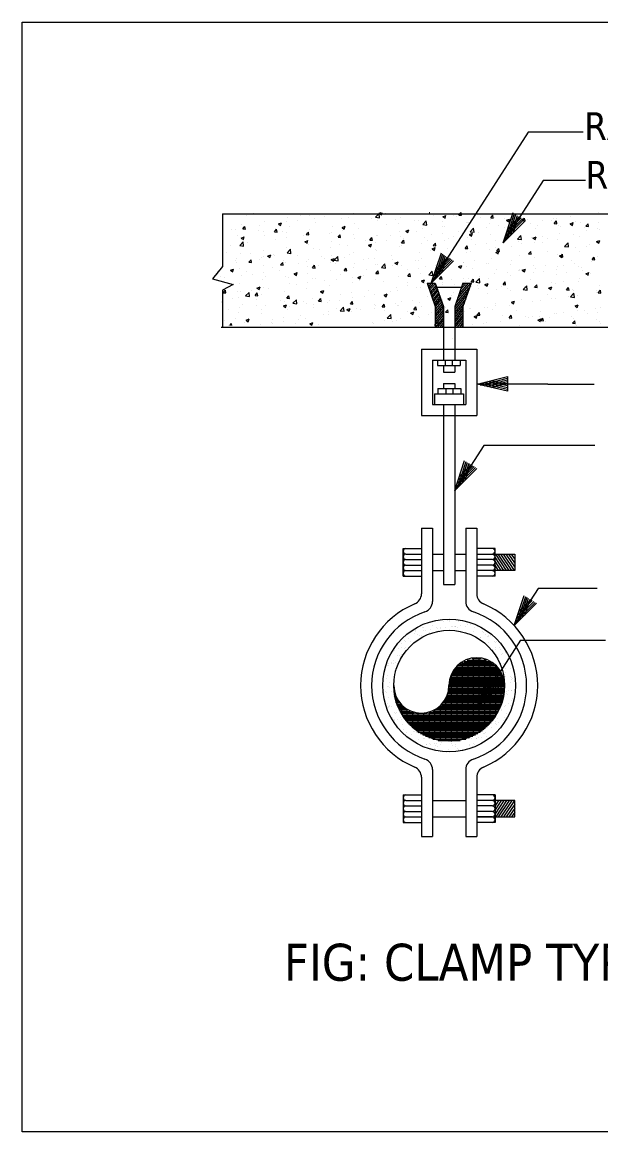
# Model space of a CAD drawing. Header units: inches. Extents: x -98933 to 1585249, y -3352739 to 192771.
# Drawn here: x -1269.6 to -1037.5, y 49580.6 to 50025.7 of the extents above; entities that cross this region are included whole.
import ezdxf
from ezdxf.enums import TextEntityAlignment as Align

# ---------------------------------------------------------------- set-up
doc = ezdxf.new("R2010")
doc.units = ezdxf.units.IN
doc.header["$MEASUREMENT"] = 0
doc.layers.get('0').update_dxf_attribs({"lineweight": 0})
for name, color, linetype, lineweight in [('BODY', 7, 'Continuous', 5), ('DIM', 7, 'Continuous', 0), ('FF-PIPE', 14, 'Continuous', 35), ('HATCH', 252, 'Continuous', 0)]:
    doc.layers.add(name, color=color, linetype=linetype, lineweight=lineweight)
doc.styles.add('arial narrow', font='tahoma.ttf')

# ---------------------------------------------------------------- blocks, each defined once
blk = doc.blocks.new('*X216')
at = {"color": 0}
for p, q in [((9885, 17750), (10272, 17750)), ((9896, 17762), (10261, 17762)), ((9900, 17095), (9900, 17766)), ((9909, 17775), (10248, 17775)), ((9924, 17788), (10233, 17788)), ((9941, 17800), (10216, 17800)), ((9950, 17105), (9950, 17805)), ((9963, 17812), (10194, 17812)), ((9991, 17825), (10166, 17825)), ((10000, 17120), (10000, 17828)), ((10038, 17838), (10119, 17838)), ((10050, 17141), (10050, 17839)), ((10100, 17169), (10100, 17840)), ((10150, 17206), (10150, 17830)), ((10200, 17254), (10200, 17809)), ((10250, 17320), (10250, 17773)), ((9835, 17650), (10322, 17650)), ((9838, 17662), (10319, 17662)), ((9842, 17675), (10315, 17675)), ((9847, 17688), (10310, 17688)), ((9850, 17090), (9850, 17694)), ((9853, 17700), (10304, 17700)), ((9859, 17712), (10297, 17712)), ((9867, 17725), (10290, 17725)), ((9876, 17738), (10281, 17738)), ((10300, 17421), (10300, 17708)), ((9329, 17588), (9329, 17588)), ((9330, 17575), (9330, 17575)), ((9330, 17562), (9331, 17562)), ((9331, 17550), (9333, 17550)), ((9824, 17550), (10328, 17550)), ((9826, 17562), (10329, 17562)), ((9827, 17575), (10329, 17575)), ((9828, 17600), (10329, 17600)), ((9828, 17588), (10329, 17588)), ((9829, 17612), (10328, 17612)), ((9830, 17625), (10327, 17625)), ((9832, 17638), (10325, 17638)), ((9332, 17538), (9335, 17538)), ((9334, 17525), (9338, 17525)), ((9335, 17512), (9342, 17512)), ((9338, 17500), (9346, 17500)), ((9340, 17488), (9351, 17488)), ((9343, 17475), (9357, 17475)), ((9346, 17462), (9364, 17462)), ((9349, 17450), (9372, 17450)), ((9350, 17448), (9350, 17491)), ((9785, 17450), (10309, 17450)), ((9792, 17462), (10313, 17462)), ((9799, 17475), (10316, 17475)), ((9800, 17091), (9800, 17476)), ((9805, 17488), (10319, 17488)), ((9811, 17500), (10321, 17500)), ((9815, 17512), (10323, 17512)), ((9819, 17525), (10325, 17525)), ((9822, 17538), (10327, 17538)), ((9353, 17438), (9381, 17438)), ((9357, 17425), (9392, 17425)), ((9362, 17412), (9404, 17412)), ((9367, 17400), (9417, 17400)), ((9372, 17388), (9433, 17388)), ((9378, 17375), (9453, 17375)), ((9384, 17362), (9477, 17362)), ((9391, 17350), (9512, 17350)), ((9400, 17334), (9400, 17416)), ((9450, 17264), (9450, 17377)), ((9500, 17214), (9500, 17354)), ((9645, 17350), (10268, 17350)), ((9650, 17123), (9650, 17351)), ((9680, 17362), (10275, 17362)), ((9700, 17107), (9700, 17373)), ((9704, 17375), (10281, 17375)), ((9724, 17388), (10287, 17388)), ((9740, 17400), (10292, 17400)), ((9750, 17096), (9750, 17409)), ((9753, 17412), (10297, 17412)), ((9765, 17425), (10301, 17425)), ((9775, 17438), (10306, 17438)), ((9398, 17338), (10261, 17338)), ((9405, 17325), (10253, 17325)), ((9413, 17312), (10245, 17312)), ((9422, 17300), (10237, 17300)), ((9431, 17288), (10228, 17288)), ((9441, 17275), (10218, 17275)), ((9451, 17262), (10207, 17262)), ((9463, 17250), (10196, 17250)), ((9550, 17175), (9550, 17342)), ((9600, 17146), (9600, 17342)), ((9475, 17238), (10184, 17238)), ((9488, 17225), (10171, 17225)), ((9501, 17212), (10157, 17212)), ((9516, 17200), (10142, 17200)), ((9533, 17188), (10126, 17188)), ((9550, 17175), (10108, 17175)), ((9570, 17162), (10089, 17162)), ((9592, 17150), (10067, 17150)), ((9616, 17138), (10042, 17138)), ((9645, 17125), (10013, 17125)), ((9681, 17112), (9978, 17112)), ((9729, 17100), (9929, 17100))]:
    blk.add_line(p, q, dxfattribs=at)
blk = doc.blocks.new('*X215')
at = {"color": 0}
for p, q in [((9675, 18170), (9675, 18170)), ((9781, 18171), (9781, 18171)), ((9810, 18183), (9810, 18183)), ((9829, 18179), (9829, 18179)), ((9831, 18170), (9831, 18170)), ((9909, 18171), (9909, 18171)), ((10023, 18149), (10023, 18149)), ((9485, 18078), (9485, 18078)), ((9519, 18069), (9519, 18069)), ((9525, 18084), (9525, 18084)), ((9529, 18091), (9529, 18091)), ((9539, 18058), (9539, 18058)), ((9586, 18120), (9586, 18120)), ((9593, 18092), (9593, 18092)), ((9595, 18121), (9595, 18121)), ((9619, 18096), (9619, 18096)), ((9654, 18073), (9654, 18073)), ((9660, 18101), (9660, 18101)), ((9679, 18135), (9679, 18135)), ((9714, 18120), (9714, 18120)), ((9728, 18110), (9728, 18110)), ((9729, 18089), (9729, 18089)), ((9751, 18121), (9751, 18121)), ((9754, 18114), (9754, 18114)), ((9795, 18119), (9795, 18119)), ((9849, 18125), (9849, 18125)), ((9862, 18128), (9862, 18128)), ((9879, 18133), (9879, 18133)), ((9888, 18131), (9888, 18131)), ((9888, 18125), (9888, 18125)), ((9907, 18122), (9907, 18122)), ((9929, 18137), (9929, 18137)), ((9932, 18085), (9932, 18085)), ((9980, 18126), (9980, 18126)), ((9997, 18146), (9997, 18146)), ((10006, 18058), (10006, 18058)), ((10048, 18079), (10048, 18079)), ((10062, 18122), (10062, 18122)), ((10082, 18129), (10082, 18129)), ((10132, 18083), (10132, 18083)), ((10141, 18075), (10141, 18075)), ((10161, 18059), (10161, 18059)), ((9394, 17973), (9394, 17973)), ((9428, 18001), (9428, 18001)), ((9438, 17993), (9438, 17993)), ((9458, 18022), (9458, 18022)), ((9480, 17995), (9480, 17995)), ((9481, 17953), (9481, 17953)), ((9560, 18044), (9560, 18044)), ((9579, 18045), (9579, 18045)), ((9588, 18037), (9588, 18037)), ((10110, 18031), (10110, 18031)), ((10111, 18029), (10111, 18029)), ((10178, 18040), (10178, 18040)), ((10182, 18045), (10182, 18045)), ((10182, 17985), (10182, 17985)), ((10185, 18035), (10185, 18035)), ((10204, 18043), (10204, 18043)), ((10234, 17989), (10234, 17989)), ((10244, 17981), (10244, 17981)), ((10258, 17997), (10258, 17997)), ((9331, 17909), (9331, 17909)), ((9365, 17870), (9365, 17870)), ((9370, 17934), (9370, 17934)), ((9380, 17864), (9380, 17864)), ((9390, 17855), (9390, 17855)), ((9396, 17937), (9396, 17937)), ((9397, 17876), (9397, 17876)), ((9423, 17932), (9423, 17932)), ((9437, 17942), (9437, 17942)), ((9444, 17919), (9444, 17919)), ((10202, 17933), (10202, 17933)), ((10223, 17920), (10223, 17920)), ((10224, 17917), (10224, 17917)), ((10249, 17938), (10249, 17938)), ((10250, 17920), (10250, 17920)), ((10287, 17941), (10287, 17941)), ((10291, 17925), (10291, 17925)), ((10299, 17872), (10299, 17872)), ((10313, 17888), (10313, 17888)), ((10337, 17895), (10337, 17895)), ((10346, 17887), (10346, 17887)), ((9269, 17778), (9269, 17778)), ((9282, 17793), (9282, 17793)), ((9283, 17772), (9283, 17772)), ((9308, 17807), (9308, 17807)), ((9308, 17796), (9308, 17796)), ((9329, 17793), (9329, 17793)), ((9330, 17825), (9330, 17825)), ((9348, 17801), (9348, 17801)), ((10296, 17797), (10296, 17797)), ((10316, 17791), (10316, 17791)), ((10337, 17802), (10337, 17802)), ((10339, 17746), (10339, 17746)), ((10386, 17747), (10386, 17747)), ((9260, 17660), (9260, 17660)), ((9272, 17682), (9272, 17682)), ((9328, 17669), (9328, 17669)), ((9333, 17728), (9333, 17728)), ((9333, 17726), (9333, 17726)), ((9342, 17717), (9342, 17717)), ((10319, 17695), (10319, 17695)), ((10342, 17709), (10342, 17709)), ((10342, 17673), (10342, 17673)), ((10383, 17679), (10383, 17679)), ((10390, 17650), (10390, 17650)), ((10392, 17664), (10392, 17664)), ((10401, 17655), (10401, 17655)), ((9233, 17556), (9233, 17556)), ((9235, 17634), (9235, 17634)), ((9276, 17586), (9276, 17586)), ((9285, 17588), (9285, 17588)), ((9290, 17619), (9290, 17619)), ((9294, 17580), (9294, 17580)), ((10344, 17544), (10344, 17544)), ((10362, 17546), (10362, 17546)), ((10380, 17621), (10380, 17621)), ((10388, 17550), (10388, 17550)), ((10393, 17554), (10393, 17554)), ((9239, 17528), (9239, 17528)), ((9254, 17542), (9254, 17542)), ((9265, 17531), (9265, 17531)), ((9279, 17489), (9279, 17489)), ((9306, 17537), (9306, 17537)), ((9330, 17494), (9330, 17494)), ((10325, 17502), (10325, 17502)), ((10344, 17526), (10344, 17526)), ((10353, 17517), (10353, 17517)), ((10396, 17458), (10396, 17458)), ((10397, 17478), (10397, 17478)), ((10420, 17496), (10420, 17496)), ((9273, 17431), (9273, 17431)), ((9282, 17393), (9282, 17393)), ((9285, 17405), (9285, 17405)), ((9290, 17402), (9290, 17402)), ((9294, 17417), (9294, 17417)), ((9311, 17408), (9311, 17408)), ((9339, 17356), (9339, 17356)), ((9342, 17439), (9342, 17439)), ((9349, 17348), (9349, 17348)), ((9352, 17413), (9352, 17413)), ((9370, 17369), (9370, 17369)), ((10296, 17388), (10296, 17388)), ((10300, 17409), (10300, 17409)), ((10305, 17380), (10305, 17380)), ((10305, 17371), (10305, 17371)), ((10328, 17406), (10328, 17406)), ((10340, 17414), (10340, 17414)), ((10363, 17433), (10363, 17433)), ((10384, 17419), (10384, 17419)), ((9314, 17305), (9314, 17305)), ((9332, 17281), (9332, 17281)), ((9335, 17292), (9335, 17292)), ((9345, 17343), (9345, 17343)), ((9349, 17247), (9349, 17247)), ((9358, 17285), (9358, 17285)), ((9392, 17308), (9392, 17308)), ((9398, 17290), (9398, 17290)), ((9411, 17244), (9411, 17244)), ((9416, 17298), (9416, 17298)), ((9442, 17263), (9442, 17263)), ((9451, 17254), (9451, 17254)), ((10248, 17307), (10248, 17307)), ((10248, 17250), (10248, 17250)), ((10252, 17273), (10252, 17273)), ((10269, 17294), (10269, 17294)), ((10271, 17263), (10271, 17263)), ((10320, 17282), (10320, 17282)), ((10332, 17310), (10332, 17310)), ((10346, 17285), (10346, 17285)), ((10349, 17340), (10349, 17340)), ((9419, 17202), (9419, 17202)), ((9444, 17167), (9444, 17167)), ((9487, 17155), (9487, 17155)), ((9495, 17214), (9495, 17214)), ((9510, 17181), (9510, 17181)), ((9512, 17176), (9512, 17176)), ((9531, 17167), (9531, 17167)), ((9538, 17179), (9538, 17179)), ((9544, 17169), (9544, 17169)), ((9554, 17160), (9554, 17160)), ((10133, 17182), (10133, 17182)), ((10139, 17162), (10139, 17162)), ((10151, 17158), (10151, 17158)), ((10154, 17168), (10154, 17168)), ((10207, 17214), (10207, 17214)), ((10257, 17242), (10257, 17242)), ((9550, 17105), (9550, 17105)), ((9584, 17056), (9584, 17056)), ((9597, 17120), (9597, 17120)), ((9607, 17119), (9607, 17119)), ((9621, 17061), (9621, 17061)), ((9625, 17061), (9625, 17061)), ((9647, 17075), (9647, 17075)), ((9656, 17066), (9656, 17066)), ((9685, 17110), (9685, 17110)), ((9693, 17070), (9693, 17070)), ((9706, 17056), (9706, 17056)), ((9719, 17073), (9719, 17073)), ((9749, 17060), (9749, 17060)), ((9760, 17079), (9760, 17079)), ((9827, 17088), (9827, 17088)), ((9850, 17070), (9850, 17070)), ((9862, 17056), (9862, 17056)), ((9884, 17065), (9884, 17065)), ((9962, 17105), (9962, 17105)), ((9988, 17109), (9988, 17109)), ((10000, 17114), (10000, 17114)), ((10015, 17066), (10015, 17066)), ((10017, 17056), (10017, 17056)), ((10029, 17114), (10029, 17114)), ((10050, 17069), (10050, 17069)), ((10059, 17060), (10059, 17060)), ((10074, 17120), (10074, 17120)), ((10079, 17116), (10079, 17116)), ((10097, 17123), (10097, 17123)), ((10123, 17126), (10123, 17126)), ((10163, 17132), (10163, 17132)), ((9688, 17014), (9688, 17014)), ((9700, 17026), (9700, 17026)), ((9727, 17042), (9727, 17042)), ((9803, 16994), (9803, 16994)), ((9819, 17015), (9819, 17015)), ((9883, 17042), (9883, 17042)), ((9900, 17025), (9900, 17025)), ((9909, 17016), (9909, 17016)), ((9947, 17015), (9947, 17015)), ((10038, 17043), (10038, 17043))]:
    blk.add_line(p, q, dxfattribs=at)
blk = doc.blocks.new('*X214')
at = {"color": 0}
for p, q in [((5902, 19172), (5902, 19172)), ((6115, 19163), (6115, 19163)), ((6329, 19154), (6329, 19154)), ((6410, 19155), (6410, 19155)), ((6709, 19160), (6709, 19160)), ((6809, 19173), (6809, 19173)), ((6927, 19168), (6927, 19168)), ((7005, 19137), (7036, 19169)), ((7041, 19131), (7036, 19169)), ((7038, 19172), (7055, 19178)), ((7038, 19172), (7058, 19158)), ((7058, 19158), (7065, 19178)), ((7099, 19172), (7099, 19172)), ((7312, 19163), (7312, 19163)), ((7433, 19164), (7433, 19164)), ((7488, 19178), (7495, 19178)), ((7495, 19178), (7495, 19178)), ((7526, 19154), (7526, 19154)), ((7613, 19140), (7641, 19151)), ((7633, 19126), (7641, 19151)), ((7758, 19155), (7777, 19178)), ((7758, 19155), (7782, 19153)), ((7782, 19153), (7777, 19178)), ((7863, 19168), (7863, 19168)), ((8045, 19130), (8064, 19153)), ((8068, 19128), (8064, 19153)), ((8310, 19170), (8310, 19170)), ((8453, 19170), (8453, 19170)), ((8872, 19162), (8872, 19162)), ((9019, 19176), (9019, 19176)), ((5795, 19071), (5795, 19071)), ((5805, 19030), (5824, 19053)), ((5829, 19027), (5824, 19053)), ((5841, 19148), (5841, 19148)), ((5952, 19060), (5952, 19060)), ((6002, 19101), (6002, 19101)), ((6127, 19075), (6155, 19086)), ((6127, 19075), (6147, 19062)), ((6147, 19062), (6155, 19086)), ((6204, 19094), (6204, 19094)), ((6208, 19130), (6208, 19130)), ((6304, 19107), (6304, 19107)), ((6456, 19127), (6456, 19127)), ((6460, 19088), (6460, 19088)), ((6542, 19145), (6542, 19145)), ((6613, 19052), (6613, 19052)), ((6694, 19128), (6694, 19128)), ((6702, 19043), (6730, 19054)), ((6722, 19029), (6730, 19054)), ((6756, 19136), (6756, 19136)), ((6818, 19080), (6818, 19080)), ((6969, 19127), (6969, 19127)), ((7005, 19137), (7041, 19131)), ((7020, 19106), (7020, 19106)), ((7108, 19069), (7108, 19069)), ((7183, 19118), (7183, 19118)), ((7208, 19082), (7208, 19082)), ((7228, 19136), (7228, 19136)), ((7359, 19102), (7359, 19102)), ((7396, 19109), (7396, 19109)), ((7432, 19071), (7463, 19103)), ((7432, 19071), (7468, 19065)), ((7468, 19065), (7463, 19103)), ((7610, 19100), (7610, 19100)), ((7610, 19049), (7610, 19049)), ((7612, 19135), (7612, 19135)), ((7613, 19140), (7633, 19126)), ((7630, 19056), (7630, 19056)), ((7712, 19148), (7712, 19148)), ((7739, 19145), (7739, 19145)), ((7824, 19091), (7824, 19091)), ((7838, 19086), (7838, 19086)), ((7843, 19090), (7843, 19090)), ((7953, 19136), (7953, 19136)), ((8037, 19082), (8037, 19082)), ((8044, 19115), (8044, 19115)), ((8045, 19130), (8068, 19128)), ((8077, 19130), (8077, 19130)), ((8111, 19057), (8111, 19057)), ((8166, 19127), (8166, 19127)), ((8188, 19108), (8216, 19119)), ((8188, 19108), (8208, 19094)), ((8208, 19094), (8216, 19119)), ((8246, 19140), (8246, 19140)), ((8251, 19073), (8251, 19073)), ((8262, 19077), (8262, 19077)), ((8331, 19105), (8351, 19127)), ((8331, 19105), (8355, 19102)), ((8355, 19102), (8351, 19127)), ((8380, 19118), (8380, 19118)), ((8406, 19082), (8406, 19082)), ((8464, 19064), (8464, 19064)), ((8515, 19110), (8515, 19110)), ((8593, 19109), (8593, 19109)), ((8615, 19123), (8615, 19123)), ((8618, 19079), (8638, 19102)), ((8618, 19079), (8642, 19077)), ((8642, 19077), (8638, 19102)), ((8639, 19122), (8639, 19122)), ((8654, 19065), (8654, 19065)), ((8678, 19055), (8678, 19055)), ((8763, 19076), (8791, 19087)), ((8763, 19076), (8783, 19062)), ((8767, 19143), (8767, 19143)), ((8783, 19062), (8791, 19087)), ((8807, 19100), (8807, 19100)), ((8856, 19091), (8856, 19091)), ((8905, 19054), (8925, 19077)), ((8905, 19054), (8929, 19052)), ((8929, 19052), (8925, 19077)), ((9020, 19091), (9020, 19091)), ((5700, 19027), (5700, 19027)), ((5738, 19023), (5738, 19023)), ((5760, 18968), (5760, 18968)), ((5791, 18946), (5819, 18957)), ((5800, 19040), (5800, 19040)), ((5805, 19030), (5829, 19027)), ((5811, 18933), (5819, 18957)), ((5951, 19014), (5951, 19014)), ((5994, 19008), (5994, 19008)), ((5998, 18968), (5998, 18968)), ((6092, 19004), (6111, 19027)), ((6092, 19004), (6116, 19002)), ((6116, 19002), (6111, 19027)), ((6165, 19005), (6165, 19005)), ((6199, 18949), (6199, 18949)), ((6203, 18996), (6203, 18996)), ((6227, 19048), (6227, 19048)), ((6351, 18969), (6351, 18969)), ((6378, 18996), (6378, 18996)), ((6379, 18979), (6398, 19002)), ((6379, 18979), (6403, 18977)), ((6403, 18977), (6398, 19002)), ((6405, 19022), (6405, 19022)), ((6592, 18987), (6592, 18987)), ((6603, 19002), (6603, 19002)), ((6666, 18954), (6685, 18977)), ((6666, 18954), (6689, 18952)), ((6689, 18952), (6685, 18977)), ((6702, 19043), (6722, 19029)), ((6703, 19015), (6703, 19015)), ((6805, 18978), (6805, 18978)), ((6855, 19035), (6855, 19035)), ((6952, 18929), (6972, 18952)), ((6976, 18927), (6972, 18952)), ((7015, 18973), (7015, 18973)), ((7019, 18969), (7019, 18969)), ((7144, 18969), (7144, 18969)), ((7223, 19003), (7223, 19003)), ((7233, 18960), (7233, 18960)), ((7277, 19011), (7305, 19022)), ((7277, 19011), (7297, 18997)), ((7297, 18997), (7305, 19022)), ((7377, 19009), (7377, 19009)), ((7428, 19031), (7428, 19031)), ((7446, 18951), (7446, 18951)), ((7507, 18977), (7507, 18977)), ((7607, 18990), (7607, 18990)), ((7706, 18962), (7706, 18962)), ((7758, 19010), (7758, 19010)), ((7833, 18953), (7833, 18953)), ((7852, 18979), (7880, 18990)), ((7852, 18979), (7872, 18965)), ((7859, 19004), (7890, 19037)), ((7859, 19004), (7895, 18999)), ((7872, 18965), (7880, 18990)), ((7895, 18999), (7890, 19037)), ((7939, 19002), (7939, 19002)), ((8011, 19044), (8011, 19044)), ((8039, 18981), (8039, 18981)), ((8173, 19042), (8173, 19042)), ((8241, 19007), (8241, 19007)), ((8286, 18938), (8317, 18971)), ((8322, 18933), (8317, 18971)), ((8410, 18952), (8410, 18952)), ((8427, 18947), (8455, 18958)), ((8447, 18933), (8455, 18958)), ((8448, 19037), (8448, 19037)), ((8510, 18965), (8510, 18965)), ((8662, 18985), (8662, 18985)), ((8792, 18982), (8792, 18982)), ((8851, 18958), (8851, 18958)), ((8891, 19046), (8891, 19046)), ((8914, 19019), (8914, 19019)), ((9014, 19032), (9014, 19032)), ((9025, 19022), (9025, 19022)), ((5695, 18883), (5695, 18883)), ((5778, 18880), (5809, 18912)), ((5778, 18880), (5813, 18874)), ((5790, 18938), (5790, 18938)), ((5791, 18946), (5811, 18933)), ((5813, 18874), (5809, 18912)), ((5846, 18903), (5846, 18903)), ((6099, 18936), (6099, 18936)), ((6198, 18863), (6198, 18863)), ((6366, 18914), (6394, 18925)), ((6366, 18914), (6386, 18900)), ((6386, 18900), (6394, 18925)), ((6400, 18889), (6400, 18889)), ((6444, 18849), (6444, 18849)), ((6598, 18858), (6598, 18858)), ((6608, 18919), (6608, 18919)), ((6677, 18889), (6677, 18889)), ((6750, 18878), (6750, 18878)), ((6813, 18947), (6813, 18947)), ((6910, 18929), (6910, 18929)), ((6941, 18882), (6969, 18893)), ((6941, 18882), (6961, 18868)), ((6952, 18929), (6976, 18927)), ((6961, 18868), (6969, 18893)), ((7002, 18911), (7002, 18911)), ((7102, 18924), (7102, 18924)), ((7218, 18869), (7218, 18869)), ((7239, 18904), (7259, 18927)), ((7239, 18904), (7263, 18902)), ((7239, 18882), (7239, 18882)), ((7254, 18944), (7254, 18944)), ((7263, 18902), (7259, 18927)), ((7424, 18898), (7424, 18898)), ((7473, 18922), (7473, 18922)), ((7516, 18850), (7544, 18861)), ((7516, 18850), (7536, 18836)), ((7526, 18879), (7546, 18902)), ((7526, 18879), (7550, 18877)), ((7536, 18836), (7544, 18861)), ((7550, 18877), (7546, 18902)), ((7626, 18923), (7626, 18923)), ((7653, 18853), (7653, 18853)), ((7660, 18942), (7660, 18942)), ((7813, 18854), (7832, 18877)), ((7813, 18854), (7837, 18852)), ((7837, 18852), (7832, 18877)), ((7873, 18933), (7873, 18933)), ((7906, 18886), (7906, 18886)), ((8006, 18899), (8006, 18899)), ((8034, 18848), (8034, 18848)), ((8087, 18924), (8087, 18924)), ((8092, 18862), (8092, 18862)), ((8100, 18829), (8119, 18852)), ((8124, 18827), (8119, 18852)), ((8157, 18919), (8157, 18919)), ((8236, 18874), (8236, 18874)), ((8286, 18938), (8322, 18933)), ((8300, 18914), (8300, 18914)), ((8325, 18902), (8325, 18902)), ((8427, 18947), (8447, 18933)), ((8444, 18904), (8444, 18904)), ((8514, 18905), (8514, 18905)), ((8559, 18942), (8559, 18942)), ((8649, 18932), (8649, 18932)), ((8713, 18872), (8744, 18905)), ((8713, 18872), (8748, 18867)), ((8727, 18896), (8727, 18896)), ((8748, 18867), (8744, 18905)), ((8809, 18861), (8809, 18861)), ((8909, 18874), (8909, 18874)), ((8941, 18887), (8941, 18887)), ((9002, 18915), (9030, 18926)), ((9002, 18915), (9022, 18901)), ((9022, 18901), (9030, 18926)), ((5660, 18818), (5660, 18818)), ((5744, 18765), (5744, 18765)), ((5785, 18805), (5785, 18805)), ((5860, 18729), (5880, 18752)), ((5873, 18809), (5873, 18809)), ((5884, 18727), (5880, 18752)), ((5958, 18756), (5958, 18756)), ((5977, 18769), (5977, 18769)), ((5993, 18835), (5993, 18835)), ((5994, 18778), (5994, 18778)), ((6030, 18785), (6058, 18796)), ((6030, 18785), (6050, 18771)), ((6050, 18771), (6058, 18796)), ((6087, 18800), (6087, 18800)), ((6094, 18791), (6094, 18791)), ((6205, 18813), (6236, 18846)), ((6205, 18813), (6240, 18808)), ((6210, 18809), (6210, 18809)), ((6240, 18808), (6236, 18846)), ((6245, 18811), (6245, 18811)), ((6301, 18791), (6301, 18791)), ((6395, 18756), (6395, 18756)), ((6498, 18844), (6498, 18844)), ((6514, 18782), (6514, 18782)), ((6540, 18761), (6540, 18761)), ((6603, 18786), (6603, 18786)), ((6605, 18753), (6633, 18764)), ((6605, 18753), (6625, 18739)), ((6625, 18739), (6633, 18764)), ((6631, 18747), (6663, 18780)), ((6631, 18747), (6667, 18742)), ((6667, 18742), (6663, 18780)), ((6728, 18773), (6728, 18773)), ((6773, 18801), (6773, 18801)), ((6808, 18814), (6808, 18814)), ((6897, 18753), (6897, 18753)), ((6941, 18764), (6941, 18764)), ((6997, 18766), (6997, 18766)), ((7006, 18842), (7006, 18842)), ((7010, 18839), (7010, 18839)), ((7149, 18786), (7149, 18786)), ((7155, 18755), (7155, 18755)), ((7401, 18819), (7401, 18819)), ((7419, 18764), (7419, 18764)), ((7502, 18833), (7502, 18833)), ((7621, 18790), (7621, 18790)), ((7625, 18782), (7625, 18782)), ((7828, 18820), (7828, 18820)), ((7859, 18822), (7859, 18822)), ((8052, 18761), (8052, 18761)), ((8091, 18818), (8119, 18829)), ((8091, 18818), (8111, 18804)), ((8100, 18829), (8124, 18827)), ((8111, 18804), (8119, 18829)), ((8305, 18794), (8305, 18794)), ((8387, 18804), (8406, 18827)), ((8387, 18804), (8411, 18802)), ((8405, 18808), (8405, 18808)), ((8411, 18802), (8406, 18827)), ((8439, 18771), (8439, 18771)), ((8556, 18828), (8556, 18828)), ((8644, 18799), (8644, 18799)), ((8666, 18786), (8694, 18797)), ((8666, 18786), (8686, 18772)), ((8674, 18779), (8693, 18802)), ((8674, 18779), (8698, 18776)), ((8686, 18772), (8694, 18797)), ((8698, 18776), (8693, 18802)), ((8846, 18824), (8846, 18824)), ((8961, 18753), (8980, 18776)), ((8961, 18753), (8985, 18751)), ((8985, 18751), (8980, 18776)), ((9009, 18783), (9009, 18783)), ((5694, 18656), (5722, 18667)), ((5694, 18656), (5714, 18642)), ((5714, 18642), (5722, 18667)), ((5741, 18745), (5741, 18745)), ((5744, 18729), (5744, 18729)), ((5780, 18672), (5780, 18672)), ((5860, 18729), (5884, 18727)), ((5988, 18702), (5988, 18702)), ((6073, 18681), (6073, 18681)), ((6140, 18653), (6140, 18653)), ((6147, 18704), (6166, 18727)), ((6147, 18704), (6171, 18701)), ((6171, 18701), (6167, 18727)), ((6171, 18747), (6171, 18747)), ((6193, 18730), (6193, 18730)), ((6306, 18721), (6306, 18721)), ((6385, 18738), (6385, 18738)), ((6393, 18687), (6393, 18687)), ((6434, 18678), (6453, 18701)), ((6434, 18678), (6458, 18676)), ((6458, 18676), (6453, 18701)), ((6493, 18700), (6493, 18700)), ((6598, 18729), (6598, 18729)), ((6598, 18653), (6598, 18653)), ((6645, 18720), (6645, 18720)), ((6721, 18653), (6740, 18676)), ((6721, 18653), (6745, 18651)), ((6745, 18651), (6740, 18676)), ((6803, 18681), (6803, 18681)), ((6812, 18720), (6812, 18720)), ((6926, 18661), (6926, 18661)), ((7006, 18706), (7006, 18706)), ((7008, 18628), (7027, 18651)), ((7025, 18710), (7025, 18710)), ((7032, 18626), (7027, 18651)), ((7058, 18681), (7089, 18714)), ((7058, 18681), (7094, 18676)), ((7094, 18676), (7089, 18714)), ((7159, 18702), (7159, 18702)), ((7180, 18721), (7208, 18732)), ((7180, 18721), (7200, 18707)), ((7200, 18707), (7208, 18732)), ((7213, 18736), (7213, 18736)), ((7239, 18701), (7239, 18701)), ((7296, 18662), (7296, 18662)), ((7368, 18746), (7368, 18746)), ((7392, 18742), (7392, 18742)), ((7396, 18675), (7396, 18675)), ((7452, 18692), (7452, 18692)), ((7485, 18615), (7516, 18647)), ((7521, 18609), (7516, 18647)), ((7548, 18695), (7548, 18695)), ((7582, 18737), (7582, 18737)), ((7616, 18657), (7616, 18657)), ((7666, 18683), (7666, 18683)), ((7755, 18689), (7783, 18700)), ((7755, 18689), (7775, 18675)), ((7775, 18675), (7783, 18700)), ((7795, 18728), (7795, 18728)), ((7800, 18728), (7800, 18728)), ((7824, 18687), (7824, 18687)), ((7880, 18674), (7880, 18674)), ((7901, 18741), (7901, 18741)), ((8009, 18719), (8009, 18719)), ((8029, 18715), (8029, 18715)), ((8093, 18665), (8093, 18665)), ((8222, 18710), (8222, 18710)), ((8231, 18741), (8231, 18741)), ((8300, 18650), (8300, 18650)), ((8307, 18656), (8307, 18656)), ((8309, 18663), (8309, 18663)), ((8330, 18657), (8358, 18667)), ((8330, 18657), (8349, 18643)), ((8349, 18643), (8358, 18667)), ((8436, 18701), (8436, 18701)), ((8451, 18670), (8451, 18670)), ((8520, 18647), (8520, 18647)), ((8542, 18703), (8542, 18703)), ((8639, 18666), (8639, 18666)), ((8649, 18692), (8649, 18692)), ((8704, 18703), (8704, 18703)), ((8775, 18743), (8775, 18743)), ((8804, 18716), (8804, 18716)), ((8841, 18691), (8841, 18691)), ((8863, 18683), (8863, 18683)), ((8871, 18655), (8871, 18655)), ((8955, 18736), (8955, 18736)), ((5578, 18646), (5578, 18646)), ((5580, 18615), (5580, 18615)), ((5607, 18601), (5607, 18601)), ((5636, 18587), (5636, 18587)), ((5794, 18606), (5794, 18606)), ((5840, 18641), (5840, 18641)), ((5889, 18620), (5889, 18620)), ((5983, 18569), (5983, 18569)), ((5989, 18633), (5989, 18633)), ((6007, 18597), (6007, 18597)), ((6188, 18597), (6188, 18597)), ((6221, 18588), (6221, 18588)), ((6269, 18624), (6297, 18635)), ((6269, 18624), (6289, 18610)), ((6289, 18610), (6297, 18635)), ((6390, 18623), (6390, 18623)), ((6434, 18579), (6434, 18579)), ((6459, 18581), (6459, 18581)), ((6539, 18562), (6539, 18562)), ((6648, 18570), (6648, 18570)), ((6692, 18621), (6692, 18621)), ((6792, 18595), (6792, 18595)), ((6799, 18548), (6799, 18548)), ((6844, 18592), (6872, 18603)), ((6844, 18592), (6864, 18578)), ((6862, 18561), (6862, 18561)), ((6864, 18578), (6872, 18603)), ((6892, 18608), (6892, 18608)), ((7001, 18573), (7001, 18573)), ((7008, 18628), (7032, 18626)), ((7044, 18628), (7044, 18628)), ((7075, 18552), (7075, 18552)), ((7208, 18603), (7208, 18603)), ((7295, 18603), (7314, 18626)), ((7295, 18603), (7319, 18601)), ((7319, 18601), (7314, 18626)), ((7414, 18631), (7414, 18631)), ((7419, 18560), (7447, 18571)), ((7419, 18560), (7438, 18546)), ((7438, 18546), (7447, 18571)), ((7485, 18615), (7521, 18609)), ((7582, 18578), (7601, 18601)), ((7582, 18578), (7606, 18576)), ((7606, 18576), (7601, 18601)), ((7695, 18570), (7695, 18570)), ((7795, 18583), (7795, 18583)), ((7819, 18554), (7819, 18554)), ((7842, 18583), (7842, 18583)), ((7869, 18553), (7888, 18576)), ((7869, 18553), (7893, 18551)), ((7893, 18551), (7888, 18576)), ((7912, 18549), (7943, 18581)), ((7912, 18549), (7948, 18543)), ((7948, 18543), (7943, 18581)), ((7947, 18603), (7947, 18603)), ((8024, 18582), (8024, 18582)), ((8076, 18623), (8076, 18623)), ((8156, 18528), (8175, 18551)), ((8179, 18526), (8175, 18551)), ((8199, 18637), (8199, 18637)), ((8226, 18608), (8226, 18608)), ((8405, 18575), (8405, 18575)), ((8434, 18638), (8434, 18638)), ((8638, 18615), (8638, 18615)), ((8699, 18558), (8699, 18558)), ((8734, 18638), (8734, 18638)), ((8836, 18558), (8836, 18558)), ((8850, 18578), (8850, 18578)), ((8904, 18625), (8932, 18635)), ((8904, 18625), (8924, 18611)), ((8924, 18611), (8932, 18635)), ((8947, 18629), (8947, 18629)), ((5629, 18453), (5648, 18476)), ((5629, 18453), (5653, 18451)), ((5653, 18451), (5648, 18476)), ((5759, 18461), (5759, 18461)), ((5775, 18539), (5775, 18539)), ((5783, 18462), (5783, 18462)), ((5831, 18424), (5862, 18456)), ((5866, 18418), (5862, 18456)), ((5884, 18476), (5884, 18476)), ((5916, 18428), (5935, 18451)), ((5933, 18495), (5961, 18506)), ((5933, 18495), (5953, 18481)), ((5940, 18426), (5935, 18451)), ((5953, 18481), (5961, 18506)), ((5993, 18501), (5993, 18501)), ((6035, 18496), (6035, 18496)), ((6183, 18464), (6183, 18464)), ((6226, 18541), (6226, 18541)), ((6288, 18529), (6288, 18529)), ((6385, 18489), (6385, 18489)), ((6388, 18542), (6388, 18542)), ((6508, 18463), (6536, 18474)), ((6508, 18463), (6528, 18449)), ((6528, 18449), (6536, 18474)), ((6593, 18519), (6593, 18519)), ((6787, 18451), (6787, 18451)), ((6938, 18471), (6938, 18471)), ((7142, 18463), (7142, 18463)), ((7191, 18504), (7191, 18504)), ((7204, 18470), (7204, 18470)), ((7289, 18543), (7289, 18543)), ((7291, 18517), (7291, 18517)), ((7376, 18503), (7376, 18503)), ((7409, 18498), (7409, 18498)), ((7443, 18537), (7443, 18537)), ((7502, 18534), (7502, 18534)), ((7609, 18543), (7609, 18543)), ((7611, 18524), (7611, 18524)), ((7705, 18455), (7705, 18455)), ((7716, 18525), (7716, 18525)), ((7929, 18516), (7929, 18516)), ((7938, 18495), (7938, 18495)), ((7993, 18528), (8021, 18538)), ((7993, 18528), (8013, 18514)), ((8013, 18514), (8021, 18538)), ((8019, 18449), (8019, 18449)), ((8094, 18479), (8094, 18479)), ((8143, 18507), (8143, 18507)), ((8156, 18528), (8179, 18526)), ((8171, 18535), (8171, 18535)), ((8194, 18492), (8194, 18492)), ((8221, 18474), (8221, 18474)), ((8339, 18482), (8370, 18515)), ((8339, 18482), (8375, 18477)), ((8346, 18512), (8346, 18512)), ((8356, 18498), (8356, 18498)), ((8375, 18477), (8370, 18515)), ((8429, 18504), (8429, 18504)), ((8442, 18503), (8462, 18526)), ((8442, 18503), (8466, 18501)), ((8466, 18501), (8462, 18526)), ((8568, 18496), (8596, 18506)), ((8568, 18496), (8588, 18482)), ((8570, 18489), (8570, 18489)), ((8588, 18482), (8596, 18506)), ((8598, 18545), (8598, 18545)), ((8634, 18533), (8634, 18533)), ((8729, 18478), (8749, 18501)), ((8729, 18478), (8753, 18476)), ((8753, 18476), (8749, 18501)), ((8766, 18416), (8797, 18449)), ((8783, 18480), (8783, 18480)), ((8791, 18475), (8791, 18475)), ((8802, 18411), (8797, 18449)), ((8997, 18471), (8997, 18471)), ((8997, 18454), (8997, 18454)), ((9016, 18453), (9036, 18476)), ((9016, 18453), (9040, 18450)), ((9024, 18515), (9024, 18515)), ((9040, 18450), (9036, 18476)), ((9039, 18455), (9039, 18455)), ((5622, 18375), (5625, 18377)), ((5622, 18367), (5625, 18377)), ((5716, 18402), (5716, 18402)), ((5770, 18406), (5770, 18406)), ((5800, 18348), (5800, 18348)), ((5831, 18424), (5866, 18418)), ((5916, 18428), (5940, 18426)), ((5930, 18393), (5930, 18393)), ((5978, 18436), (5978, 18436)), ((6143, 18384), (6143, 18384)), ((6182, 18371), (6182, 18371)), ((6203, 18403), (6222, 18426)), ((6203, 18403), (6227, 18401)), ((6227, 18401), (6222, 18426)), ((6258, 18358), (6289, 18390)), ((6258, 18358), (6293, 18352)), ((6283, 18384), (6283, 18384)), ((6293, 18352), (6289, 18390)), ((6357, 18375), (6357, 18375)), ((6381, 18356), (6381, 18356)), ((6434, 18404), (6434, 18404)), ((6490, 18378), (6509, 18401)), ((6490, 18378), (6514, 18375)), ((6514, 18375), (6509, 18401)), ((6570, 18366), (6570, 18366)), ((6588, 18386), (6588, 18386)), ((6676, 18383), (6676, 18383)), ((6687, 18437), (6687, 18437)), ((6777, 18352), (6796, 18375)), ((6777, 18352), (6800, 18350)), ((6784, 18356), (6784, 18356)), ((6794, 18414), (6794, 18414)), ((6800, 18350), (6796, 18375)), ((6909, 18423), (6909, 18423)), ((6996, 18440), (6996, 18440)), ((6997, 18347), (6997, 18347)), ((7063, 18327), (7083, 18350)), ((7082, 18431), (7110, 18442)), ((7082, 18431), (7102, 18417)), ((7087, 18325), (7083, 18350)), ((7102, 18417), (7111, 18442)), ((7186, 18359), (7186, 18359)), ((7238, 18375), (7238, 18375)), ((7337, 18379), (7337, 18379)), ((7404, 18365), (7404, 18365)), ((7472, 18415), (7472, 18415)), ((7590, 18412), (7590, 18412)), ((7606, 18391), (7606, 18391)), ((7657, 18399), (7685, 18409)), ((7657, 18399), (7677, 18385)), ((7677, 18385), (7685, 18409)), ((7690, 18426), (7690, 18426)), ((7814, 18421), (7814, 18421)), ((7842, 18446), (7842, 18446)), ((8091, 18355), (8091, 18355)), ((8232, 18367), (8260, 18377)), ((8232, 18367), (8252, 18353)), ((8241, 18354), (8241, 18354)), ((8252, 18353), (8260, 18377)), ((8324, 18395), (8324, 18395)), ((8424, 18371), (8424, 18371)), ((8493, 18387), (8493, 18387)), ((8557, 18435), (8557, 18435)), ((8593, 18401), (8593, 18401)), ((8630, 18399), (8630, 18399)), ((8745, 18421), (8745, 18421)), ((8766, 18416), (8801, 18411)), ((8832, 18425), (8832, 18425)), ((5678, 18305), (5678, 18305)), ((5765, 18273), (5765, 18273)), ((5778, 18318), (5778, 18318)), ((5930, 18338), (5930, 18338)), ((5973, 18302), (5973, 18302)), ((5976, 18263), (5976, 18263)), ((6014, 18339), (6014, 18339)), ((6172, 18334), (6200, 18345)), ((6172, 18334), (6191, 18320)), ((6179, 18331), (6179, 18331)), ((6191, 18320), (6200, 18345)), ((6209, 18303), (6209, 18303)), ((6227, 18330), (6227, 18330)), ((6329, 18246), (6329, 18246)), ((6441, 18321), (6441, 18321)), ((6443, 18343), (6443, 18343)), ((6538, 18255), (6538, 18255)), ((6581, 18280), (6581, 18280)), ((6584, 18253), (6584, 18253)), ((6654, 18312), (6654, 18312)), ((6682, 18293), (6682, 18293)), ((6684, 18291), (6716, 18324)), ((6684, 18291), (6720, 18286)), ((6720, 18286), (6716, 18324)), ((6746, 18302), (6774, 18312)), ((6746, 18302), (6766, 18288)), ((6766, 18288), (6774, 18312)), ((6772, 18295), (6772, 18295)), ((6789, 18281), (6789, 18281)), ((6833, 18313), (6833, 18313)), ((6868, 18303), (6868, 18303)), ((6991, 18307), (6991, 18307)), ((7005, 18335), (7005, 18335)), ((7063, 18327), (7087, 18325)), ((7081, 18294), (7081, 18294)), ((7086, 18346), (7086, 18346)), ((7111, 18225), (7143, 18258)), ((7147, 18220), (7143, 18258)), ((7199, 18337), (7199, 18337)), ((7211, 18338), (7211, 18338)), ((7295, 18285), (7295, 18285)), ((7321, 18270), (7349, 18280)), ((7321, 18270), (7341, 18256)), ((7341, 18256), (7349, 18280)), ((7350, 18302), (7370, 18325)), ((7350, 18302), (7374, 18300)), ((7374, 18300), (7370, 18325)), ((7424, 18329), (7424, 18329)), ((7485, 18255), (7485, 18255)), ((7509, 18276), (7509, 18276)), ((7585, 18268), (7585, 18268)), ((7601, 18257), (7601, 18257)), ((7624, 18275), (7624, 18275)), ((7637, 18277), (7657, 18300)), ((7637, 18277), (7661, 18275)), ((7638, 18320), (7638, 18320)), ((7661, 18275), (7657, 18300)), ((7722, 18267), (7722, 18267)), ((7736, 18288), (7736, 18288)), ((7809, 18287), (7809, 18287)), ((7851, 18311), (7851, 18311)), ((7858, 18315), (7858, 18315)), ((7896, 18238), (7924, 18248)), ((7916, 18224), (7924, 18248)), ((7924, 18252), (7943, 18275)), ((7924, 18252), (7948, 18250)), ((7936, 18258), (7936, 18258)), ((7948, 18250), (7943, 18275)), ((7989, 18321), (7989, 18321)), ((8014, 18316), (8014, 18316)), ((8065, 18302), (8065, 18302)), ((8089, 18334), (8089, 18334)), ((8149, 18249), (8149, 18249)), ((8211, 18227), (8230, 18250)), ((8216, 18341), (8216, 18341)), ((8235, 18225), (8230, 18250)), ((8278, 18293), (8278, 18293)), ((8492, 18284), (8492, 18284)), ((8625, 18266), (8625, 18266)), ((8640, 18263), (8640, 18263)), ((8705, 18275), (8705, 18275)), ((8807, 18335), (8835, 18345)), ((8807, 18335), (8827, 18321)), ((8827, 18321), (8835, 18345)), ((8827, 18292), (8827, 18292)), ((8892, 18296), (8892, 18296)), ((8919, 18266), (8919, 18266)), ((8992, 18309), (8992, 18309)), ((9007, 18277), (9007, 18277)), ((9034, 18322), (9034, 18322)), ((5636, 18198), (5636, 18198)), ((5673, 18160), (5673, 18160)), ((5688, 18157), (5704, 18175)), ((5707, 18157), (5704, 18175)), ((5743, 18223), (5743, 18223)), ((5825, 18180), (5825, 18180)), ((5835, 18205), (5863, 18216)), ((5835, 18205), (5855, 18191)), ((5850, 18189), (5850, 18189)), ((5855, 18191), (5863, 18216)), ((5968, 18169), (5968, 18169)), ((6063, 18180), (6063, 18180)), ((6072, 18175), (6072, 18175)), ((6077, 18213), (6077, 18213)), ((6174, 18197), (6174, 18197)), ((6177, 18227), (6177, 18227)), ((6277, 18171), (6277, 18171)), ((6305, 18215), (6305, 18215)), ((6376, 18223), (6376, 18223)), ((6410, 18173), (6438, 18183)), ((6410, 18173), (6430, 18159)), ((6430, 18159), (6438, 18183)), ((6491, 18162), (6491, 18162)), ((6980, 18188), (6980, 18188)), ((6986, 18174), (6986, 18174)), ((7081, 18202), (7081, 18202)), ((7111, 18225), (7147, 18220)), ((7158, 18195), (7158, 18195)), ((7194, 18204), (7194, 18204)), ((7232, 18221), (7232, 18221)), ((7391, 18235), (7391, 18235)), ((7399, 18232), (7399, 18232)), ((7538, 18159), (7569, 18191)), ((7538, 18159), (7554, 18157)), ((7573, 18157), (7569, 18191)), ((7884, 18163), (7884, 18163)), ((7896, 18238), (7916, 18224)), ((7984, 18177), (7984, 18177)), ((8010, 18182), (8010, 18182)), ((8135, 18196), (8135, 18196)), ((8211, 18227), (8235, 18225)), ((8212, 18208), (8212, 18208)), ((8308, 18157), (8308, 18157)), ((8363, 18240), (8363, 18240)), ((8388, 18230), (8388, 18230)), ((8419, 18238), (8419, 18238)), ((8471, 18206), (8499, 18216)), ((8471, 18206), (8491, 18192)), ((8488, 18243), (8488, 18243)), ((8491, 18192), (8499, 18216)), ((8498, 18202), (8517, 18225)), ((8498, 18202), (8522, 18200)), ((8522, 18200), (8517, 18225)), ((8541, 18197), (8541, 18197)), ((8576, 18231), (8576, 18231)), ((8774, 18237), (8774, 18237)), ((8785, 18177), (8804, 18200)), ((8785, 18177), (8809, 18175)), ((8790, 18222), (8790, 18222)), ((8809, 18175), (8804, 18200)), ((8822, 18159), (8822, 18159)), ((9003, 18213), (9003, 18213)), ((9030, 18189), (9030, 18189)), ((9039, 18171), (9039, 18171))]:
    blk.add_line(p, q, dxfattribs=at)
blk = doc.blocks.new('gfhft')
at = {"layer": 'BODY'}
for p, q in [((214218.1, -19979.4), (214790.4, -19979.4)), ((214218.1, -19979.4), (214218.1, -20030.7)), ((214218.1, -20030.7), (214208.3, -20042.8)), ((214208.3, -20042.8), (214228.6, -20048.2)), ((214228.6, -20048.2), (214218.1, -20053.6)), ((214417.7, -20046.8), (214425.8, -20069.8)), ((214417.7, -20046.8), (214425.8, -20046.8)), ((214419.8, -20046.8), (214418.3, -20048.5)), ((214421.9, -20046.8), (214419, -20050.3)), ((214424.1, -20046.8), (214419.6, -20052.1)), ((214425.9, -20047.1), (214420.2, -20053.9)), ((214426.6, -20048.9), (214420.8, -20055.6)), ((214427.2, -20050.6), (214421.5, -20057.4)), ((214425.8, -20046.8), (214433.9, -20069.8)), ((214427.3, -20050.8), (214451.4, -20050.8)), ((214452.8, -20046.8), (214444.7, -20069.8)), ((214460, -20049.4), (214446.1, -20065.9)), ((214460.1, -20046.8), (214447.6, -20061.6)), ((214458, -20046.8), (214449.2, -20057.2)), ((214455.8, -20046.8), (214450.7, -20052.9)), ((214453.7, -20046.8), (214452.2, -20048.6)), ((214452.8, -20046.8), (214460.9, -20046.8)), ((214460.9, -20046.8), (214452.8, -20069.8)), ((214218.1, -20053.6), (214218.1, -20089.8)), ((214427.8, -20052.4), (214422.1, -20059.2)), ((214428.4, -20054.2), (214422.7, -20061)), ((214428.4, -20054.2), (214422.7, -20061)), ((214429.1, -20055.9), (214423.3, -20062.7)), ((214429.7, -20057.7), (214424, -20064.5)), ((214430.3, -20059.5), (214424.6, -20066.3)), ((214430.3, -20059.5), (214424.6, -20066.3)), ((214430.9, -20061.3), (214425.2, -20068.1)), ((214430.9, -20061.3), (214425.2, -20068.1)), ((214458.5, -20053.7), (214444.7, -20070)), ((214457, -20058), (214444.7, -20072.5)), ((214455.5, -20062.3), (214444.7, -20075.1)), ((214431.5, -20063), (214425.8, -20069.8)), ((214432.2, -20064.8), (214425.8, -20072.3)), ((214432.8, -20066.6), (214425.8, -20074.9)), ((214432.8, -20066.6), (214425.8, -20074.9)), ((214433.4, -20068.4), (214425.8, -20077.4)), ((214425.8, -20069.8), (214425.8, -20089.8)), ((214433.9, -20070.3), (214425.8, -20079.9)), ((214433.9, -20072.8), (214425.8, -20082.4)), ((214433.9, -20069.8), (214433.9, -20122.1)), ((214454, -20066.6), (214444.7, -20077.6)), ((214444.7, -20069.8), (214444.7, -20122.1)), ((214452.8, -20070.5), (214444.7, -20080.1)), ((214452.8, -20073), (214444.7, -20082.6)), ((214452.8, -20069.8), (214452.8, -20089.8)), ((214433.9, -20075.3), (214425.8, -20084.9)), ((214433.9, -20077.8), (214425.8, -20087.4)), ((214433.9, -20080.3), (214426, -20089.8)), ((214433.9, -20082.8), (214428.1, -20089.8)), ((214452.8, -20075.5), (214444.7, -20085.1)), ((214452.8, -20078), (214444.7, -20087.6)), ((214452.8, -20080.5), (214445, -20089.8)), ((214452.8, -20083), (214447.2, -20089.8)), ((214452.8, -20083), (214447.2, -20089.8)), ((214216.9, -20089.8), (214790.4, -20089.8)), ((214433.9, -20085.4), (214430.2, -20089.8)), ((214433.9, -20087.9), (214432.3, -20089.8)), ((214452.8, -20085.6), (214449.3, -20089.8)), ((214452.8, -20088.1), (214451.4, -20089.8)), ((214452.8, -20088.1), (214451.4, -20089.8)), ((214442.3, -20100.6), (214442.3, -20100.6)), ((214412.3, -20111.3), (214466.3, -20111.3)), ((214412.3, -20111.3), (214412.3, -20176.1)), ((214466.3, -20111.3), (214466.3, -20176.1)), ((214423.1, -20122.1), (214423.1, -20165.3)), ((214423.1, -20122.1), (214455.5, -20122.1)), ((214427.8, -20122.1), (214427.8, -20127.3)), ((214427.8, -20122.1), (214450, -20122.1)), ((214427.8, -20127.3), (214450, -20127.3)), ((214433.9, -20127.3), (214433.9, -20133.7)), ((214435.3, -20122.1), (214435.3, -20127.3)), ((214442.2, -20122.1), (214442.2, -20127.3)), ((214444.7, -20127.3), (214444.7, -20133.7)), ((214450, -20122.1), (214450, -20127.3)), ((214455.5, -20122.1), (214455.5, -20165.3)), ((214433.9, -20133.7), (214444.7, -20133.7)), ((214433.9, -20144.8), (214433.9, -20149.6)), ((214433.9, -20144.8), (214444.7, -20144.8)), ((214444.7, -20144.8), (214444.7, -20149.6)), ((214425.1, -20154.8), (214453.4, -20154.8)), ((214425.1, -20154.8), (214425.1, -20165.3)), ((214425.1, -20154.8), (214453.4, -20154.8)), ((214428.4, -20149.6), (214428.4, -20154.8)), ((214428.4, -20149.6), (214450.6, -20149.6)), ((214428.4, -20149.6), (214428.4, -20154.8)), ((214428.4, -20149.6), (214428.4, -20149.6)), ((214428.4, -20149.6), (214450.6, -20149.6)), ((214428.4, -20149.6), (214428.4, -20149.6)), ((214436, -20149.6), (214436, -20154.8)), ((214436, -20149.6), (214436, -20154.8)), ((214436, -20149.6), (214436, -20154.8)), ((214442.9, -20149.6), (214442.9, -20154.8)), ((214442.9, -20149.6), (214442.9, -20154.8)), ((214442.9, -20149.6), (214442.9, -20154.8)), ((214450.6, -20149.6), (214450.6, -20154.8)), ((214450.6, -20149.6), (214450.6, -20154.8)), ((214453.4, -20154.8), (214453.4, -20165.3)), ((214423.1, -20165.3), (214455.5, -20165.3)), ((214433.9, -20165.3), (214433.9, -20341.1)), ((214444.7, -20165.3), (214444.7, -20341.1)), ((214412.3, -20176.1), (214466.3, -20176.1)), ((214412.3, -20286), (214412.3, -20350)), ((214412.3, -20286), (214423.1, -20286)), ((214423.1, -20286), (214423.1, -20357.4)), ((214455.5, -20286), (214466.3, -20286)), ((214455.5, -20286), (214455.5, -20357.4)), ((214466.3, -20286), (214466.3, -20350)), ((214394.5, -20305.8), (214412.3, -20305.8)), ((214394.5, -20332.8), (214394.5, -20305.8)), ((214397.1, -20311.2), (214412.3, -20311.2)), ((214423.1, -20311.2), (214433.9, -20311.2)), ((214444.7, -20311.2), (214455.5, -20311.2)), ((214484.1, -20305.8), (214466.3, -20305.8)), ((214484.1, -20332.8), (214484.1, -20305.8)), ((214495.4, -20327.4), (214484.7, -20311.2)), ((214497.9, -20327.4), (214487.2, -20311.2)), ((214500.5, -20327.4), (214489.8, -20311.2)), ((214503.1, -20327.4), (214492.4, -20311.2)), ((214503.3, -20323.8), (214495, -20311.2)), ((214503.3, -20319.9), (214497.6, -20311.2)), ((214503.3, -20316), (214500.2, -20311.2)), ((214503.3, -20312), (214502.8, -20311.2)), ((214397.1, -20316.6), (214412.3, -20316.6)), ((214397.1, -20322), (214412.3, -20322)), ((214481.5, -20316.6), (214466.3, -20316.6)), ((214481.5, -20322), (214466.3, -20322)), ((214492.8, -20327.4), (214484.1, -20314.3)), ((214490.2, -20327.4), (214484.1, -20318.2)), ((214487.6, -20327.4), (214484.1, -20322.2)), ((214394.5, -20332.8), (214412.3, -20332.8)), ((214397.1, -20327.4), (214412.3, -20327.4)), ((214423.1, -20327.4), (214433.9, -20327.4)), ((214444.7, -20327.4), (214455.5, -20327.4)), ((214484.1, -20332.8), (214466.3, -20332.8)), ((214485, -20327.4), (214484.1, -20326.1)), ((214433.9, -20341.1), (214444.7, -20341.1)), ((214439.3, -20493.5), (214439.3, -20493.5)), ((214423.1, -20521.6), (214423.1, -20586.9)), ((214455.5, -20521.6), (214455.5, -20586.9)), ((214412.3, -20529.1), (214412.3, -20586.9)), ((214466.3, -20529.1), (214466.3, -20586.9)), ((214394.5, -20546.2), (214394.5, -20573.2)), ((214394.5, -20546.2), (214412.3, -20546.2)), ((214484.1, -20546.2), (214466.3, -20546.2)), ((214484.1, -20546.2), (214484.1, -20573.2)), ((214397.1, -20551.6), (214412.3, -20551.6)), ((214397.1, -20557), (214412.3, -20557)), ((214423.1, -20551.6), (214455.5, -20551.6)), ((214481.5, -20551.6), (214466.3, -20551.6)), ((214481.5, -20557), (214466.3, -20557)), ((214485, -20551.6), (214484.1, -20552.9)), ((214487.6, -20551.6), (214484.1, -20556.9)), ((214490.2, -20551.6), (214484.1, -20560.8)), ((214492.8, -20551.6), (214484.1, -20564.7)), ((214495.4, -20551.6), (214484.7, -20567.8)), ((214497.9, -20551.6), (214487.2, -20567.8)), ((214500.5, -20551.6), (214489.8, -20567.8)), ((214503.1, -20551.6), (214492.4, -20567.8)), ((214503.3, -20555.2), (214495, -20567.8)), ((214503.3, -20559.1), (214497.6, -20567.8)), ((214397.1, -20562.4), (214412.3, -20562.4)), ((214397.1, -20567.8), (214412.3, -20567.8)), ((214423.1, -20567.8), (214455.5, -20567.8)), ((214481.5, -20562.4), (214466.3, -20562.4)), ((214481.5, -20567.8), (214466.3, -20567.8)), ((214503.3, -20563.1), (214500.2, -20567.8)), ((214503.3, -20567), (214502.8, -20567.8)), ((214394.5, -20573.2), (214412.3, -20573.2)), ((214484.1, -20573.2), (214466.3, -20573.2)), ((214412.3, -20586.9), (214423.1, -20586.9)), ((214455.5, -20586.9), (214466.3, -20586.9))]:
    blk.add_line(p, q, dxfattribs=at)
for points in [[(214466.3, -20311.2), (214503.3, -20311.2), (214503.3, -20327.4), (214466.3, -20327.4)], [(214466.3, -20567.8), (214503.3, -20567.8), (214503.3, -20551.6), (214466.3, -20551.6)]]:
    blk.add_lwpolyline(points, dxfattribs=at)
blk.add_circle((214439.3, -20439.5), 64.8, dxfattribs=at)
for centre, radius, start, end in [((214397.2, -20308.5), 2.7, 92.419, 267.581), ((214397.2, -20313.9), 2.7, 92.419, 267.581), ((214481.4, -20308.5), 2.7, 272.419, 87.581), ((214481.4, -20313.9), 2.7, 272.419, 87.581), ((214397.2, -20319.3), 2.7, 92.419, 267.581), ((214397.2, -20324.7), 2.7, 92.419, 267.581), ((214481.4, -20319.3), 2.7, 272.419, 87.581), ((214481.4, -20324.7), 2.7, 272.419, 87.581), ((214397.2, -20330), 2.7, 92.419, 267.581), ((214481.4, -20330), 2.7, 272.419, 87.581), ((214401.5, -20350), 10.8, 292.8854, 0), ((214477.1, -20350), 10.8, 180, 247.1146), ((214439.3, -20439.5), 86.4, 112.8854, 247.1146), ((214412.3, -20357.4), 10.8, 288.21, 0), ((214466.3, -20357.4), 10.8, 180, 251.79), ((214439.3, -20439.5), 86.4, 292.8854, 67.1146), ((214439.3, -20439.5), 75.6, 108.21, 251.79), ((214439.3, -20439.5), 75.6, 288.21, 71.79), ((214466.2, -20439.5), 27.1, 0, 180), ((214439.3, -20439.5), 54, 180, 0), ((214412.2, -20439.5), 26.9, 180, 0), ((214412.3, -20521.6), 10.8, 0, 71.79), ((214466.3, -20521.6), 10.8, 108.21, 180), ((214401.5, -20529.1), 10.8, 0, 67.1146), ((214477.1, -20529.1), 10.8, 112.8854, 180), ((214397.2, -20549), 2.7, 92.419, 267.581), ((214481.4, -20549), 2.7, 272.419, 87.581), ((214397.2, -20554.3), 2.7, 92.419, 267.581), ((214397.2, -20559.7), 2.7, 92.419, 267.581), ((214481.4, -20554.3), 2.7, 272.419, 87.581), ((214481.4, -20559.7), 2.7, 272.419, 87.581), ((214397.2, -20565.1), 2.7, 92.419, 267.581), ((214397.2, -20570.5), 2.7, 92.419, 267.581), ((214481.4, -20565.1), 2.7, 272.419, 87.581), ((214481.4, -20570.5), 2.7, 272.419, 87.581)]:
    blk.add_arc(centre, radius, start, end, dxfattribs=at)
at = {"layer": 'DIM'}
for p, q in [((214516.5, -19899.5), (214421.9, -20046.8)), ((214570.2, -19899.5), (214516.5, -19899.5)), ((214530.9, -19946.8), (214491.9, -20007.4)), ((214572.4, -19946.8), (214530.9, -19946.8)), ((214491.9, -20007.4), (214501.7, -19978.1)), ((214513.7, -19985.8), (214491.9, -20007.4)), ((214512.3, -19984.9), (214493.1, -20004)), ((214510.9, -19984), (214494.2, -20000.6)), ((214494.5, -20004.9), (214503.1, -19979)), ((214509.5, -19983.1), (214495.3, -19997.2)), ((214508.1, -19982.2), (214496.5, -19993.8)), ((214497, -20002.3), (214504.5, -19979.9)), ((214499.6, -19999.8), (214505.9, -19980.8)), ((214502.1, -19997.3), (214507.3, -19981.7)), ((214421.9, -20046.8), (214431.7, -20017.4)), ((214424.5, -20044.2), (214433.1, -20018.3)), ((214427, -20041.7), (214434.5, -20019.2)), ((214443.7, -20025.1), (214421.9, -20046.8)), ((214442.3, -20024.2), (214423.1, -20043.4)), ((214440.9, -20023.3), (214424.2, -20040)), ((214439.5, -20022.5), (214425.3, -20036.5)), ((214438.1, -20021.6), (214426.5, -20033.1)), ((214429.6, -20039.2), (214435.9, -20020.1)), ((214432.1, -20036.6), (214437.3, -20021.1)), ((214466.5, -20145.6), (214496.4, -20138)), ((214496.4, -20138), (214496.4, -20152.2)), ((214535.5, -20145.6), (214466.5, -20145.6)), ((214496.4, -20152.2), (214466.5, -20145.6)), ((214470, -20146.4), (214496.4, -20139.6)), ((214496.4, -20150.6), (214470, -20144.7)), ((214473.5, -20147.2), (214496.4, -20141.3)), ((214496.4, -20148.9), (214473.5, -20143.8)), ((214496.4, -20147.2), (214476.9, -20143)), ((214477, -20147.9), (214496.4, -20143)), ((214496.4, -20145.6), (214480.4, -20142.1)), ((214480.5, -20148.7), (214496.4, -20144.6)), ((214535.5, -20145.6), (214580.8, -20145.6)), ((214473, -20205.4), (214444.7, -20249.3)), ((214581.4, -20205.4), (214473, -20205.4)), ((214444.7, -20249.3), (214454.4, -20220)), ((214447.3, -20246.8), (214455.9, -20220.9)), ((214462.3, -20225), (214448.1, -20239.1)), ((214460.9, -20224.1), (214449.3, -20235.7)), ((214449.8, -20244.3), (214457.3, -20221.8)), ((214452.4, -20241.7), (214458.7, -20222.7)), ((214454.9, -20239.2), (214460.1, -20223.6)), ((214466.4, -20227.7), (214444.7, -20249.3)), ((214465, -20226.8), (214445.9, -20245.9)), ((214463.7, -20225.9), (214447, -20242.5)), ((214526, -20344.8), (214502.8, -20380.9)), ((214502.8, -20380.9), (214512.6, -20351.6)), ((214505.4, -20378.4), (214514, -20352.5)), ((214507.9, -20375.9), (214515.4, -20353.4)), ((214510.5, -20373.3), (214516.8, -20354.3)), ((214583.7, -20344.8), (214526, -20344.8)), ((214524.6, -20359.3), (214502.8, -20380.9)), ((214523.2, -20358.4), (214504, -20377.5)), ((214521.8, -20357.5), (214505.1, -20374.1)), ((214520.4, -20356.6), (214506.2, -20370.7)), ((214519, -20355.7), (214507.4, -20367.3)), ((214513, -20370.8), (214518.2, -20355.2)), ((214508.8, -20395.4), (214466.3, -20461.6)), ((214591.8, -20395.5), (214508.7, -20395.5)), ((214466.3, -20461.6), (214476, -20432.3)), ((214488, -20440), (214466.3, -20461.6)), ((214486.6, -20439.1), (214467.4, -20458.2)), ((214485.2, -20438.2), (214468.5, -20454.8)), ((214468.8, -20459.1), (214477.4, -20433.2)), ((214483.8, -20437.3), (214469.7, -20451.4)), ((214482.4, -20436.4), (214470.8, -20448)), ((214471.4, -20456.5), (214478.8, -20434.1)), ((214473.9, -20454), (214480.2, -20435)), ((214476.5, -20451.5), (214481.6, -20435.9))]:
    blk.add_line(p, q, dxfattribs=at)
at = {"layer": 'DIM', "color": 7}
blk.add_lwpolyline([(214022.7, -19792.2), (215127.9, -19792.2), (215127.9, -20875), (214022.7, -20875)], close=True, dxfattribs=at)
at = {"layer": 'HATCH'}
blk.add_circle((214439.3, -20439.6), 54, dxfattribs=at)
at = {"layer": 'HATCH', "xscale": 0.1080000000147265, "yscale": 0.1080000000001746, "zscale": 0.108}
for name, p in [('*X214', (213611, -22049.2)), ('*X215', (213377.8, -22339.8)), ('*X216', (213377.8, -22339.8))]:
    blk.add_blockref(name, p, dxfattribs=at)
at = {"layer": 'FF-PIPE', "color": 5, "lineweight": 0, "style": 'arial narrow'}
for s, p in [('RAWL BOLT', (214664.7, -19907.1)), ('R.C.C. SALB', (214666.7, -19954.7))]:
    blk.add_text(s, height=27, dxfattribs=at).set_placement(p, align=Align.CENTER)
at = {"layer": 'FF-PIPE', "color": 0, "lineweight": 0, "style": 'arial narrow'}
blk.add_text('FIG: CLAMP TYPE PIPE HANGER', height=36, dxfattribs=at).set_placement((214278.1, -20727.5))

msp = doc.modelspace()

# ---------------------------------------------------------------- block references
at = {"layer": 'DIM', "color": 0, "lineweight": -2, "xscale": 0.4111037293332629, "yscale": 0.4111037293332629, "zscale": 0.4111037293385709}
msp.add_blockref('gfhft', (-89255.12, 58162.37), dxfattribs=at)

doc.saveas('drawing.dxf')
